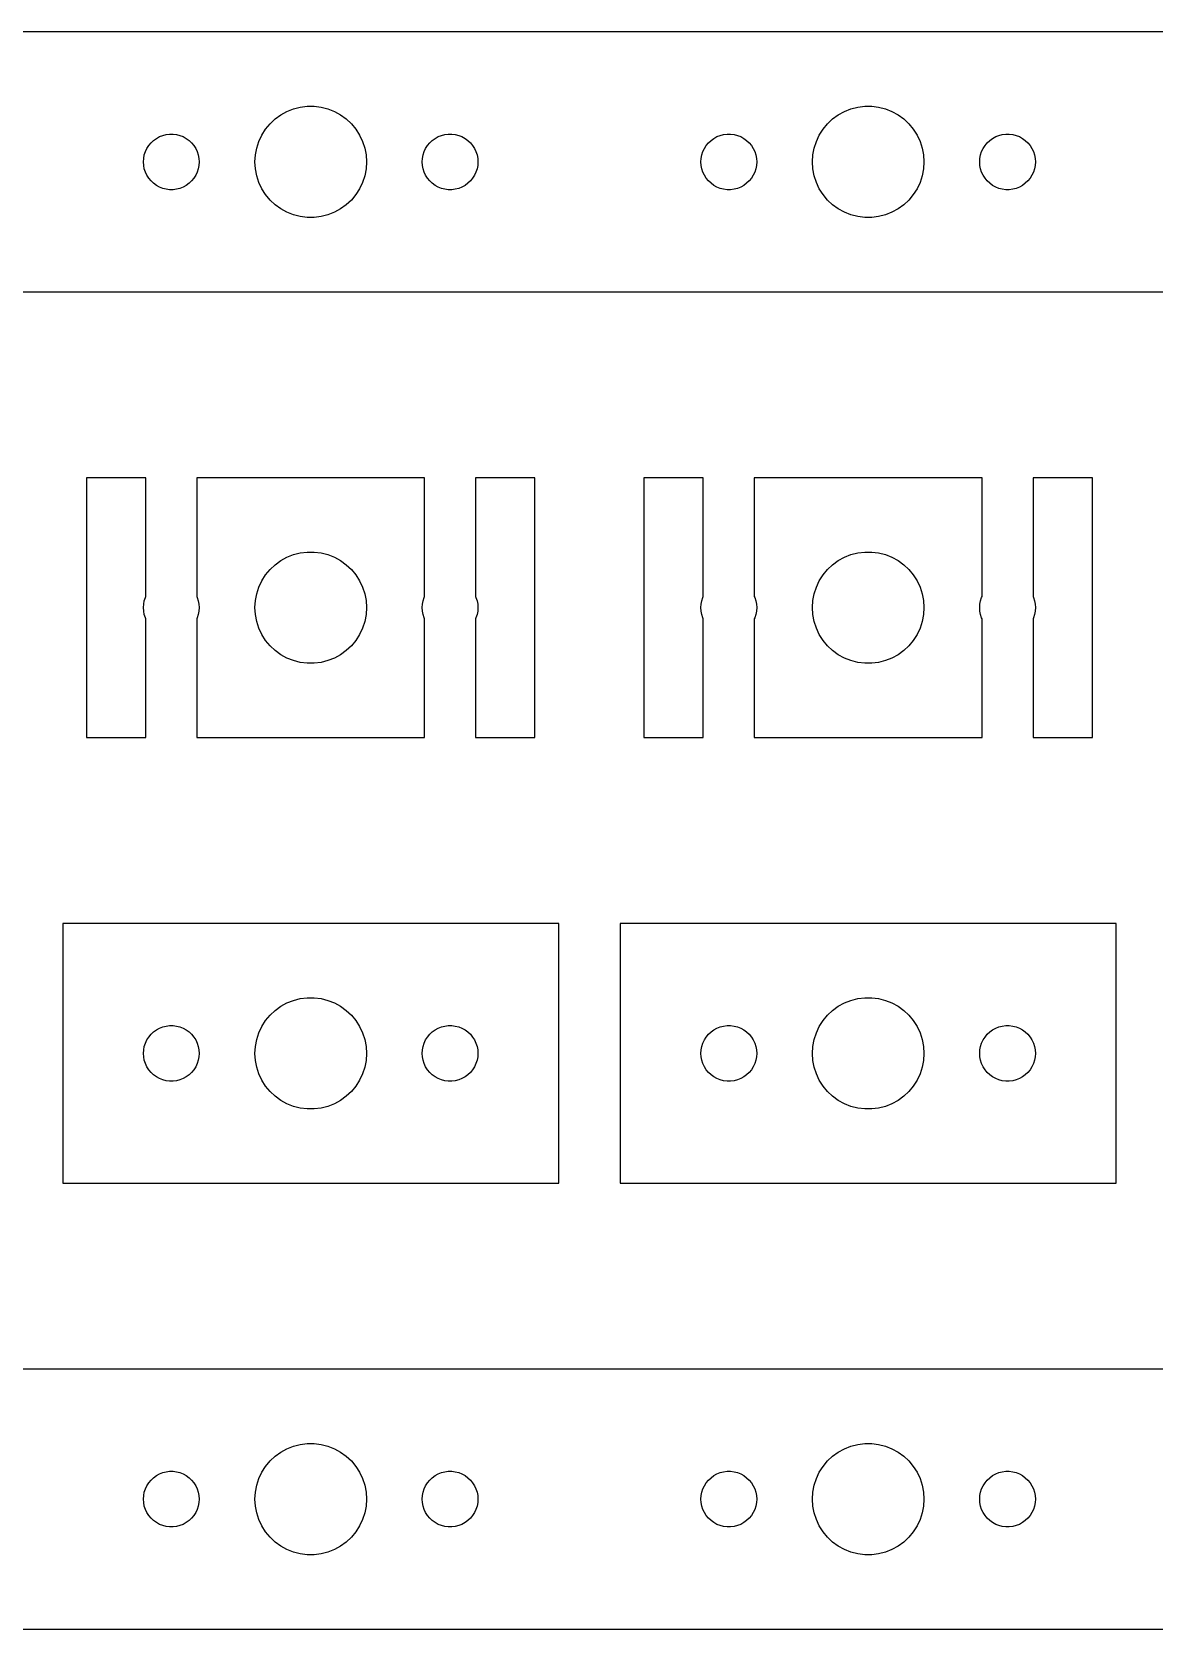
# Model space of a CAD drawing. Header units: metres. Extents: x -112 to 112, y -7 to 79.
# Drawn here: x -15 to 45.4, y -7 to 79 of the extents above; entities that cross this region are included whole.
import ezdxf

# ---------------------------------------------------------------- set-up
doc = ezdxf.new("R2010")
doc.units = ezdxf.units.M

msp = doc.modelspace()

# ---------------------------------------------------------------- linework, layer by layer
for p, q in [((109.657, 78.9951), (-109.657, 78.9951)), ((-1.27733, 74.7145), (-0.927048, 74.8532)), ((-0.927048, 74.8532), (-0.562134, 74.9469)), ((-0.562134, 74.9469), (-0.18837, 74.9941)), ((-0.18837, 74.9941), (0.18837, 74.9941)), ((0.18837, 74.9941), (0.562134, 74.9469)), ((0.562134, 74.9469), (0.927048, 74.8532)), ((0.927048, 74.8532), (1.27733, 74.7145)), ((28.7227, 74.7145), (29.0729, 74.8532)), ((29.0729, 74.8532), (29.4379, 74.9469)), ((29.4379, 74.9469), (29.8116, 74.9941)), ((29.8116, 74.9941), (30.1884, 74.9941)), ((30.1884, 74.9941), (30.5621, 74.9469)), ((30.5621, 74.9469), (30.927, 74.8532)), ((30.927, 74.8532), (31.2773, 74.7145)), ((-2.42705, 73.7634), (-2.1869, 74.0536)), ((-2.1869, 74.0536), (-1.91226, 74.3115)), ((-1.91226, 74.3115), (-1.60747, 74.533)), ((-1.60747, 74.533), (-1.27733, 74.7145)), ((1.27733, 74.7145), (1.60747, 74.533)), ((1.60747, 74.533), (1.91226, 74.3115)), ((1.91226, 74.3115), (2.1869, 74.0536)), ((2.1869, 74.0536), (2.42705, 73.7634)), ((27.5729, 73.7634), (27.8131, 74.0536)), ((27.8131, 74.0536), (28.0877, 74.3115)), ((28.0877, 74.3115), (28.3925, 74.533)), ((28.3925, 74.533), (28.7227, 74.7145)), ((31.2773, 74.7145), (31.6075, 74.533)), ((31.6075, 74.533), (31.9123, 74.3115)), ((31.9123, 74.3115), (32.1869, 74.0536)), ((32.1869, 74.0536), (32.427, 73.7634)), ((-8.59344, 73.0268), (-8.45613, 73.1558)), ((-8.45613, 73.1558), (-8.30373, 73.2665)), ((-8.30373, 73.2665), (-8.13866, 73.3572)), ((-8.13866, 73.3572), (-7.96352, 73.4266)), ((-7.96352, 73.4266), (-7.78107, 73.4734)), ((-7.78107, 73.4734), (-7.59418, 73.497)), ((-7.59418, 73.497), (-7.40581, 73.497)), ((-7.40581, 73.497), (-7.21892, 73.4734)), ((-7.21892, 73.4734), (-7.03647, 73.4266)), ((-7.03647, 73.4266), (-6.86133, 73.3572)), ((-6.86133, 73.3572), (-6.69626, 73.2665)), ((-6.69626, 73.2665), (-6.54385, 73.1558)), ((-6.54385, 73.1558), (-6.40654, 73.0268)), ((-2.90575, 72.7461), (-2.78932, 73.1044)), ((-2.78932, 73.1044), (-2.62891, 73.4453)), ((-2.62891, 73.4453), (-2.42705, 73.7634)), ((2.42705, 73.7634), (2.62891, 73.4453)), ((2.62891, 73.4453), (2.78932, 73.1044)), ((2.78932, 73.1044), (2.90575, 72.7461)), ((6.40654, 73.0268), (6.54385, 73.1558)), ((6.54385, 73.1558), (6.69626, 73.2665)), ((6.69626, 73.2665), (6.86133, 73.3572)), ((6.86133, 73.3572), (7.03647, 73.4266)), ((7.03647, 73.4266), (7.21892, 73.4734)), ((7.21892, 73.4734), (7.40581, 73.497)), ((7.40581, 73.497), (7.59418, 73.497)), ((7.59418, 73.497), (7.78107, 73.4734)), ((7.78107, 73.4734), (7.96352, 73.4266)), ((7.96352, 73.4266), (8.13866, 73.3572)), ((8.13866, 73.3572), (8.30373, 73.2665)), ((8.30373, 73.2665), (8.45613, 73.1558)), ((8.45613, 73.1558), (8.59344, 73.0268)), ((21.4065, 73.0268), (21.5439, 73.1558)), ((21.5439, 73.1558), (21.6963, 73.2665)), ((21.6963, 73.2665), (21.8613, 73.3572)), ((21.8613, 73.3572), (22.0365, 73.4266)), ((22.0365, 73.4266), (22.2189, 73.4734)), ((22.2189, 73.4734), (22.4058, 73.497)), ((22.4058, 73.497), (22.5942, 73.497)), ((22.5942, 73.497), (22.7811, 73.4734)), ((22.7811, 73.4734), (22.9635, 73.4266)), ((22.9635, 73.4266), (23.1387, 73.3572)), ((23.1387, 73.3572), (23.3037, 73.2665)), ((23.3037, 73.2665), (23.4561, 73.1558)), ((23.4561, 73.1558), (23.5934, 73.0268)), ((27.0942, 72.7461), (27.2107, 73.1044)), ((27.2107, 73.1044), (27.3711, 73.4453)), ((27.3711, 73.4453), (27.5729, 73.7634)), ((32.427, 73.7634), (32.6289, 73.4453)), ((32.6289, 73.4453), (32.7893, 73.1044)), ((32.7893, 73.1044), (32.9057, 72.7461)), ((36.4065, 73.0268), (36.5439, 73.1558)), ((36.5439, 73.1558), (36.6963, 73.2665)), ((36.6963, 73.2665), (36.8613, 73.3572)), ((36.8613, 73.3572), (37.0365, 73.4266)), ((37.0365, 73.4266), (37.2189, 73.4734)), ((37.2189, 73.4734), (37.4058, 73.497)), ((37.4058, 73.497), (37.5942, 73.497)), ((37.5942, 73.497), (37.7811, 73.4734)), ((37.7811, 73.4734), (37.9635, 73.4266)), ((37.9635, 73.4266), (38.1387, 73.3572)), ((38.1387, 73.3572), (38.3037, 73.2665)), ((38.3037, 73.2665), (38.4561, 73.1558)), ((38.4561, 73.1558), (38.5934, 73.0268)), ((-8.98816, 72.188), (-8.95287, 72.373)), ((-8.95287, 72.373), (-8.89465, 72.5522)), ((-8.89465, 72.5522), (-8.81445, 72.7226)), ((-8.81445, 72.7226), (-8.71352, 72.8817)), ((-8.71352, 72.8817), (-8.59344, 73.0268)), ((-6.40654, 73.0268), (-6.28647, 72.8817)), ((-6.28647, 72.8817), (-6.18553, 72.7226)), ((-6.18553, 72.7226), (-6.10533, 72.5522)), ((-6.10533, 72.5522), (-6.04712, 72.373)), ((-6.04712, 72.373), (-6.01183, 72.188)), ((-3, 72), (-2.97633, 72.376)), ((-2.97633, 72.376), (-2.90575, 72.7461)), ((2.90575, 72.7461), (2.97633, 72.376)), ((2.97633, 72.376), (3, 72)), ((6.01183, 72.188), (6.04712, 72.373)), ((6.04712, 72.373), (6.10533, 72.5522)), ((6.10533, 72.5522), (6.18553, 72.7226)), ((6.18553, 72.7226), (6.28647, 72.8817)), ((6.28647, 72.8817), (6.40654, 73.0268)), ((8.59344, 73.0268), (8.71352, 72.8817)), ((8.71352, 72.8817), (8.81445, 72.7226)), ((8.81445, 72.7226), (8.89465, 72.5522)), ((8.89465, 72.5522), (8.95287, 72.373)), ((8.95287, 72.373), (8.98816, 72.188)), ((21.0118, 72.188), (21.0471, 72.373)), ((21.0471, 72.373), (21.1053, 72.5522)), ((21.1053, 72.5522), (21.1855, 72.7226)), ((21.1855, 72.7226), (21.2865, 72.8817)), ((21.2865, 72.8817), (21.4065, 73.0268)), ((23.5934, 73.0268), (23.7135, 72.8817)), ((23.7135, 72.8817), (23.8145, 72.7226)), ((23.8145, 72.7226), (23.8947, 72.5522)), ((23.8947, 72.5522), (23.9529, 72.373)), ((23.9529, 72.373), (23.9882, 72.188)), ((27, 72), (27.0237, 72.376)), ((27.0237, 72.376), (27.0942, 72.7461)), ((32.9057, 72.7461), (32.9763, 72.376)), ((32.9763, 72.376), (33, 72)), ((36.0118, 72.188), (36.0471, 72.373)), ((36.0471, 72.373), (36.1053, 72.5522)), ((36.1053, 72.5522), (36.1855, 72.7226)), ((36.1855, 72.7226), (36.2865, 72.8817)), ((36.2865, 72.8817), (36.4065, 73.0268)), ((38.5934, 73.0268), (38.7135, 72.8817)), ((38.7135, 72.8817), (38.8145, 72.7226)), ((38.8145, 72.7226), (38.8947, 72.5522)), ((38.8947, 72.5522), (38.9529, 72.373)), ((38.9529, 72.373), (38.9882, 72.188)), ((-9, 72), (-8.98816, 72.188)), ((-8.98816, 71.812), (-9, 72)), ((-8.95287, 71.627), (-8.98816, 71.812)), ((-8.89465, 71.4478), (-8.95287, 71.627)), ((-8.81445, 71.2774), (-8.89465, 71.4478)), ((-6.10533, 71.4478), (-6.18553, 71.2774)), ((-6.04712, 71.627), (-6.10533, 71.4478)), ((-6.01183, 71.812), (-6.04712, 71.627)), ((-6.01183, 72.188), (-6, 72)), ((-6, 72), (-6.01183, 71.812)), ((-2.97633, 71.624), (-3, 72)), ((-2.90575, 71.2539), (-2.97633, 71.624)), ((2.97633, 71.624), (2.90575, 71.2539)), ((3, 72), (2.97633, 71.624)), ((6, 72), (6.01183, 72.188)), ((6.01183, 71.812), (6, 72)), ((6.04712, 71.627), (6.01183, 71.812)), ((6.10533, 71.4478), (6.04712, 71.627)), ((6.18553, 71.2774), (6.10533, 71.4478)), ((8.89465, 71.4478), (8.81445, 71.2774)), ((8.95287, 71.627), (8.89465, 71.4478)), ((8.98816, 71.812), (8.95287, 71.627)), ((8.98816, 72.188), (9, 72)), ((9, 72), (8.98816, 71.812)), ((21, 72), (21.0118, 72.188)), ((21.0118, 71.812), (21, 72)), ((21.0471, 71.627), (21.0118, 71.812)), ((21.1053, 71.4478), (21.0471, 71.627)), ((21.1855, 71.2774), (21.1053, 71.4478)), ((23.8947, 71.4478), (23.8145, 71.2774)), ((23.9529, 71.627), (23.8947, 71.4478)), ((23.9882, 71.812), (23.9529, 71.627)), ((23.9882, 72.188), (24, 72)), ((24, 72), (23.9882, 71.812)), ((27.0237, 71.624), (27, 72)), ((27.0942, 71.2539), (27.0237, 71.624)), ((32.9763, 71.624), (32.9057, 71.2539)), ((33, 72), (32.9763, 71.624)), ((36, 72), (36.0118, 72.188)), ((36.0118, 71.812), (36, 72)), ((36.0471, 71.627), (36.0118, 71.812)), ((36.1053, 71.4478), (36.0471, 71.627)), ((36.1855, 71.2774), (36.1053, 71.4478)), ((38.8947, 71.4478), (38.8145, 71.2774)), ((38.9529, 71.627), (38.8947, 71.4478)), ((38.9882, 71.812), (38.9529, 71.627)), ((38.9882, 72.188), (39, 72)), ((39, 72), (38.9882, 71.812)), ((-8.71352, 71.1183), (-8.81445, 71.2774)), ((-8.59344, 70.9732), (-8.71352, 71.1183)), ((-8.45613, 70.8442), (-8.59344, 70.9732)), ((-8.30373, 70.7335), (-8.45613, 70.8442)), ((-8.13866, 70.6428), (-8.30373, 70.7335)), ((-7.96352, 70.5734), (-8.13866, 70.6428)), ((-7.78107, 70.5266), (-7.96352, 70.5734)), ((-7.59418, 70.503), (-7.78107, 70.5266)), ((-7.21892, 70.5266), (-7.40581, 70.503)), ((-7.03647, 70.5734), (-7.21892, 70.5266)), ((-6.86133, 70.6428), (-7.03647, 70.5734)), ((-6.69626, 70.7335), (-6.86133, 70.6428)), ((-6.54385, 70.8442), (-6.69626, 70.7335)), ((-6.40654, 70.9732), (-6.54385, 70.8442)), ((-6.28647, 71.1183), (-6.40654, 70.9732)), ((-6.18553, 71.2774), (-6.28647, 71.1183)), ((-2.78932, 70.8956), (-2.90575, 71.2539)), ((-2.62891, 70.5547), (-2.78932, 70.8956)), ((-2.42705, 70.2366), (-2.62891, 70.5547)), ((2.62891, 70.5547), (2.42705, 70.2366)), ((2.78932, 70.8956), (2.62891, 70.5547)), ((2.90575, 71.2539), (2.78932, 70.8956)), ((6.28647, 71.1183), (6.18553, 71.2774)), ((6.40654, 70.9732), (6.28647, 71.1183)), ((6.54385, 70.8442), (6.40654, 70.9732)), ((6.69626, 70.7335), (6.54385, 70.8442)), ((6.86133, 70.6428), (6.69626, 70.7335)), ((7.03647, 70.5734), (6.86133, 70.6428)), ((7.21892, 70.5266), (7.03647, 70.5734)), ((7.40581, 70.503), (7.21892, 70.5266)), ((7.78107, 70.5266), (7.59418, 70.503)), ((7.96352, 70.5734), (7.78107, 70.5266)), ((8.13866, 70.6428), (7.96352, 70.5734)), ((8.30373, 70.7335), (8.13866, 70.6428)), ((8.45613, 70.8442), (8.30373, 70.7335)), ((8.59344, 70.9732), (8.45613, 70.8442)), ((8.71352, 71.1183), (8.59344, 70.9732)), ((8.81445, 71.2774), (8.71352, 71.1183)), ((21.2865, 71.1183), (21.1855, 71.2774)), ((21.4065, 70.9732), (21.2865, 71.1183)), ((21.5439, 70.8442), (21.4065, 70.9732)), ((21.6963, 70.7335), (21.5439, 70.8442)), ((21.8613, 70.6428), (21.6963, 70.7335)), ((22.0365, 70.5734), (21.8613, 70.6428)), ((22.2189, 70.5266), (22.0365, 70.5734)), ((22.4058, 70.503), (22.2189, 70.5266)), ((22.7811, 70.5266), (22.5942, 70.503)), ((22.9635, 70.5734), (22.7811, 70.5266)), ((23.1387, 70.6428), (22.9635, 70.5734)), ((23.3037, 70.7335), (23.1387, 70.6428)), ((23.4561, 70.8442), (23.3037, 70.7335)), ((23.5934, 70.9732), (23.4561, 70.8442)), ((23.7135, 71.1183), (23.5934, 70.9732)), ((23.8145, 71.2774), (23.7135, 71.1183)), ((27.2107, 70.8956), (27.0942, 71.2539)), ((27.3711, 70.5547), (27.2107, 70.8956)), ((27.5729, 70.2366), (27.3711, 70.5547)), ((32.6289, 70.5547), (32.427, 70.2366)), ((32.7893, 70.8956), (32.6289, 70.5547)), ((32.9057, 71.2539), (32.7893, 70.8956)), ((36.2865, 71.1183), (36.1855, 71.2774)), ((36.4065, 70.9732), (36.2865, 71.1183)), ((36.5439, 70.8442), (36.4065, 70.9732)), ((36.6963, 70.7335), (36.5439, 70.8442)), ((36.8613, 70.6428), (36.6963, 70.7335)), ((37.0365, 70.5734), (36.8613, 70.6428)), ((37.2189, 70.5266), (37.0365, 70.5734)), ((37.4058, 70.503), (37.2189, 70.5266)), ((37.7811, 70.5266), (37.5942, 70.503)), ((37.9635, 70.5734), (37.7811, 70.5266)), ((38.1387, 70.6428), (37.9635, 70.5734)), ((38.3037, 70.7335), (38.1387, 70.6428)), ((38.4561, 70.8442), (38.3037, 70.7335)), ((38.5934, 70.9732), (38.4561, 70.8442)), ((38.7135, 71.1183), (38.5934, 70.9732)), ((38.8145, 71.2774), (38.7135, 71.1183)), ((-7.40581, 70.503), (-7.59418, 70.503)), ((-2.1869, 69.9464), (-2.42705, 70.2366)), ((-1.91226, 69.6885), (-2.1869, 69.9464)), ((-1.60747, 69.467), (-1.91226, 69.6885)), ((1.91226, 69.6885), (1.60747, 69.467)), ((2.1869, 69.9464), (1.91226, 69.6885)), ((2.42705, 70.2366), (2.1869, 69.9464)), ((7.59418, 70.503), (7.40581, 70.503)), ((22.5942, 70.503), (22.4058, 70.503)), ((27.8131, 69.9464), (27.5729, 70.2366)), ((28.0877, 69.6885), (27.8131, 69.9464)), ((28.3925, 69.467), (28.0877, 69.6885)), ((31.9123, 69.6885), (31.6075, 69.467)), ((32.1869, 69.9464), (31.9123, 69.6885)), ((32.427, 70.2366), (32.1869, 69.9464)), ((37.5942, 70.503), (37.4058, 70.503)), ((-1.27733, 69.2855), (-1.60747, 69.467)), ((-0.927048, 69.1468), (-1.27733, 69.2855)), ((-0.562134, 69.0531), (-0.927048, 69.1468)), ((-0.18837, 69.0059), (-0.562134, 69.0531)), ((0.18837, 69.0059), (-0.18837, 69.0059)), ((0.562134, 69.0531), (0.18837, 69.0059)), ((0.927048, 69.1468), (0.562134, 69.0531)), ((1.27733, 69.2855), (0.927048, 69.1468)), ((1.60747, 69.467), (1.27733, 69.2855)), ((28.7227, 69.2855), (28.3925, 69.467)), ((29.0729, 69.1468), (28.7227, 69.2855)), ((29.4379, 69.0531), (29.0729, 69.1468)), ((29.8116, 69.0059), (29.4379, 69.0531)), ((30.1884, 69.0059), (29.8116, 69.0059)), ((30.5621, 69.0531), (30.1884, 69.0059)), ((30.927, 69.1468), (30.5621, 69.0531)), ((31.2773, 69.2855), (30.927, 69.1468)), ((31.6075, 69.467), (31.2773, 69.2855)), ((-109.657, 65.0049), (109.657, 65.0049)), ((-8.87216, 54.9951), (-12.0664, 54.9951)), ((-12.0664, 54.9951), (-12.0664, 41.0049)), ((-8.87216, 48.6), (-8.87216, 54.9951)), ((6.12782, 54.9951), (-6.12782, 54.9951)), ((-6.12782, 54.9951), (-6.12782, 48.6)), ((6.12782, 48.6), (6.12782, 54.9951)), ((12.0664, 54.9951), (8.87216, 54.9951)), ((8.87216, 54.9951), (8.87216, 48.6)), ((12.0664, 41.0049), (12.0664, 54.9951)), ((21.1278, 54.9951), (17.9336, 54.9951)), ((17.9336, 54.9951), (17.9336, 41.0049)), ((21.1278, 48.6), (21.1278, 54.9951)), ((36.1278, 54.9951), (23.8722, 54.9951)), ((23.8722, 54.9951), (23.8722, 48.6)), ((36.1278, 48.6), (36.1278, 54.9951)), ((42.0664, 54.9951), (38.8722, 54.9951)), ((38.8722, 54.9951), (38.8722, 48.6)), ((42.0664, 41.0049), (42.0664, 54.9951)), ((-1.27733, 50.7145), (-0.927048, 50.8532)), ((-0.927048, 50.8532), (-0.562134, 50.9469)), ((-0.562134, 50.9469), (-0.18837, 50.9941)), ((-0.18837, 50.9941), (0.18837, 50.9941)), ((0.18837, 50.9941), (0.562134, 50.9469)), ((0.562134, 50.9469), (0.927048, 50.8532)), ((0.927048, 50.8532), (1.27733, 50.7145)), ((28.7227, 50.7145), (29.0729, 50.8532)), ((29.0729, 50.8532), (29.4379, 50.9469)), ((29.4379, 50.9469), (29.8116, 50.9941)), ((29.8116, 50.9941), (30.1884, 50.9941)), ((30.1884, 50.9941), (30.5621, 50.9469)), ((30.5621, 50.9469), (30.927, 50.8532)), ((30.927, 50.8532), (31.2773, 50.7145)), ((-2.42705, 49.7634), (-2.1869, 50.0536)), ((-2.1869, 50.0536), (-1.91226, 50.3115)), ((-1.91226, 50.3115), (-1.60747, 50.533)), ((-1.60747, 50.533), (-1.27733, 50.7145)), ((1.27733, 50.7145), (1.60747, 50.533)), ((1.60747, 50.533), (1.91226, 50.3115)), ((1.91226, 50.3115), (2.1869, 50.0536)), ((2.1869, 50.0536), (2.42705, 49.7634)), ((27.5729, 49.7634), (27.8131, 50.0536)), ((27.8131, 50.0536), (28.0877, 50.3115)), ((28.0877, 50.3115), (28.3925, 50.533)), ((28.3925, 50.533), (28.7227, 50.7145)), ((31.2773, 50.7145), (31.6075, 50.533)), ((31.6075, 50.533), (31.9123, 50.3115)), ((31.9123, 50.3115), (32.1869, 50.0536)), ((32.1869, 50.0536), (32.427, 49.7634)), ((-2.90575, 48.7461), (-2.78932, 49.1044)), ((-2.78932, 49.1044), (-2.62891, 49.4453)), ((-2.62891, 49.4453), (-2.42705, 49.7634)), ((2.42705, 49.7634), (2.62891, 49.4453)), ((2.62891, 49.4453), (2.78932, 49.1044)), ((2.78932, 49.1044), (2.90575, 48.7461)), ((27.0942, 48.7461), (27.2107, 49.1044)), ((27.2107, 49.1044), (27.3711, 49.4453)), ((27.3711, 49.4453), (27.5729, 49.7634)), ((32.427, 49.7634), (32.6289, 49.4453)), ((32.6289, 49.4453), (32.7893, 49.1044)), ((32.7893, 49.1044), (32.9057, 48.7461)), ((-9, 48), (-8.98816, 48.188)), ((-8.98816, 48.188), (-8.95287, 48.373)), ((-8.95287, 48.373), (-8.89465, 48.5522)), ((-8.89465, 48.5522), (-8.87216, 48.6)), ((-6.12782, 48.6), (-6.10533, 48.5522)), ((-6.10533, 48.5522), (-6.04712, 48.373)), ((-6.04712, 48.373), (-6.01183, 48.188)), ((-6.01183, 48.188), (-6, 48)), ((-3, 48), (-2.97633, 48.376)), ((-2.97633, 48.376), (-2.90575, 48.7461)), ((2.90575, 48.7461), (2.97633, 48.376)), ((2.97633, 48.376), (3, 48)), ((6, 48), (6.01183, 48.188)), ((6.01183, 48.188), (6.04712, 48.373)), ((6.04712, 48.373), (6.10533, 48.5522)), ((6.10533, 48.5522), (6.12782, 48.6)), ((8.87216, 48.6), (8.89465, 48.5522)), ((8.89465, 48.5522), (8.95287, 48.373)), ((8.95287, 48.373), (8.98816, 48.188)), ((8.98816, 48.188), (9, 48)), ((21, 48), (21.0118, 48.188)), ((21.0118, 48.188), (21.0471, 48.373)), ((21.0471, 48.373), (21.1053, 48.5522)), ((21.1053, 48.5522), (21.1278, 48.6)), ((23.8722, 48.6), (23.8947, 48.5522)), ((23.8947, 48.5522), (23.9529, 48.373)), ((23.9529, 48.373), (23.9882, 48.188)), ((23.9882, 48.188), (24, 48)), ((27, 48), (27.0237, 48.376)), ((27.0237, 48.376), (27.0942, 48.7461)), ((32.9057, 48.7461), (32.9763, 48.376)), ((32.9763, 48.376), (33, 48)), ((36, 48), (36.0118, 48.188)), ((36.0118, 48.188), (36.0471, 48.373)), ((36.0471, 48.373), (36.1053, 48.5522)), ((36.1053, 48.5522), (36.1278, 48.6)), ((38.8722, 48.6), (38.8947, 48.5522)), ((38.8947, 48.5522), (38.9529, 48.373)), ((38.9529, 48.373), (38.9882, 48.188)), ((38.9882, 48.188), (39, 48)), ((-8.98816, 47.812), (-9, 48)), ((-8.95287, 47.627), (-8.98816, 47.812)), ((-8.89465, 47.4478), (-8.95287, 47.627)), ((-8.87216, 47.4), (-8.89465, 47.4478)), ((-8.87216, 41.0049), (-8.87216, 47.4)), ((-6.10533, 47.4478), (-6.12782, 47.4)), ((-6.12782, 47.4), (-6.12782, 41.0049)), ((-6.04712, 47.627), (-6.10533, 47.4478)), ((-6.01183, 47.812), (-6.04712, 47.627)), ((-6, 48), (-6.01183, 47.812)), ((-2.97633, 47.624), (-3, 48)), ((-2.90575, 47.2539), (-2.97633, 47.624)), ((2.97633, 47.624), (2.90575, 47.2539)), ((3, 48), (2.97633, 47.624)), ((6.01183, 47.812), (6, 48)), ((6.04712, 47.627), (6.01183, 47.812)), ((6.10533, 47.4478), (6.04712, 47.627)), ((6.12782, 47.4), (6.10533, 47.4478)), ((6.12782, 41.0049), (6.12782, 47.4)), ((8.89465, 47.4478), (8.87216, 47.4)), ((8.87216, 47.4), (8.87216, 41.0049)), ((8.95287, 47.627), (8.89465, 47.4478)), ((8.98816, 47.812), (8.95287, 47.627)), ((9, 48), (8.98816, 47.812)), ((21.0118, 47.812), (21, 48)), ((21.0471, 47.627), (21.0118, 47.812)), ((21.1053, 47.4478), (21.0471, 47.627)), ((21.1278, 47.4), (21.1053, 47.4478)), ((21.1278, 41.0049), (21.1278, 47.4)), ((23.8947, 47.4478), (23.8722, 47.4)), ((23.8722, 47.4), (23.8722, 41.0049)), ((23.9529, 47.627), (23.8947, 47.4478)), ((23.9882, 47.812), (23.9529, 47.627)), ((24, 48), (23.9882, 47.812)), ((27.0237, 47.624), (27, 48)), ((27.0942, 47.2539), (27.0237, 47.624)), ((32.9763, 47.624), (32.9057, 47.2539)), ((33, 48), (32.9763, 47.624)), ((36.0118, 47.812), (36, 48)), ((36.0471, 47.627), (36.0118, 47.812)), ((36.1053, 47.4478), (36.0471, 47.627)), ((36.1278, 47.4), (36.1053, 47.4478)), ((36.1278, 41.0049), (36.1278, 47.4)), ((38.8947, 47.4478), (38.8722, 47.4)), ((38.8722, 47.4), (38.8722, 41.0049)), ((38.9529, 47.627), (38.8947, 47.4478)), ((38.9882, 47.812), (38.9529, 47.627)), ((39, 48), (38.9882, 47.812)), ((-2.78932, 46.8956), (-2.90575, 47.2539)), ((-2.62891, 46.5547), (-2.78932, 46.8956)), ((-2.42705, 46.2366), (-2.62891, 46.5547)), ((2.62891, 46.5547), (2.42705, 46.2366)), ((2.78932, 46.8956), (2.62891, 46.5547)), ((2.90575, 47.2539), (2.78932, 46.8956)), ((27.2107, 46.8956), (27.0942, 47.2539)), ((27.3711, 46.5547), (27.2107, 46.8956)), ((27.5729, 46.2366), (27.3711, 46.5547)), ((32.6289, 46.5547), (32.427, 46.2366)), ((32.7893, 46.8956), (32.6289, 46.5547)), ((32.9057, 47.2539), (32.7893, 46.8956)), ((-2.1869, 45.9464), (-2.42705, 46.2366)), ((-1.91226, 45.6885), (-2.1869, 45.9464)), ((-1.60747, 45.467), (-1.91226, 45.6885)), ((1.91226, 45.6885), (1.60747, 45.467)), ((2.1869, 45.9464), (1.91226, 45.6885)), ((2.42705, 46.2366), (2.1869, 45.9464)), ((27.8131, 45.9464), (27.5729, 46.2366)), ((28.0877, 45.6885), (27.8131, 45.9464)), ((28.3925, 45.467), (28.0877, 45.6885)), ((31.9123, 45.6885), (31.6075, 45.467)), ((32.1869, 45.9464), (31.9123, 45.6885)), ((32.427, 46.2366), (32.1869, 45.9464)), ((-1.27733, 45.2855), (-1.60747, 45.467)), ((-0.927048, 45.1468), (-1.27733, 45.2855)), ((-0.562134, 45.0531), (-0.927048, 45.1468)), ((-0.18837, 45.0059), (-0.562134, 45.0531)), ((0.18837, 45.0059), (-0.18837, 45.0059)), ((0.562134, 45.0531), (0.18837, 45.0059)), ((0.927048, 45.1468), (0.562134, 45.0531)), ((1.27733, 45.2855), (0.927048, 45.1468)), ((1.60747, 45.467), (1.27733, 45.2855)), ((28.7227, 45.2855), (28.3925, 45.467)), ((29.0729, 45.1468), (28.7227, 45.2855)), ((29.4379, 45.0531), (29.0729, 45.1468)), ((29.8116, 45.0059), (29.4379, 45.0531)), ((30.1884, 45.0059), (29.8116, 45.0059)), ((30.5621, 45.0531), (30.1884, 45.0059)), ((30.927, 45.1468), (30.5621, 45.0531)), ((31.2773, 45.2855), (30.927, 45.1468)), ((31.6075, 45.467), (31.2773, 45.2855)), ((-12.0664, 41.0049), (-8.87216, 41.0049)), ((-6.12782, 41.0049), (6.12782, 41.0049)), ((8.87216, 41.0049), (12.0664, 41.0049)), ((17.9336, 41.0049), (21.1278, 41.0049)), ((23.8722, 41.0049), (36.1278, 41.0049)), ((38.8722, 41.0049), (42.0664, 41.0049)), ((13.3471, 30.9951), (-13.3471, 30.9951)), ((-13.3471, 30.9951), (-13.3471, 17.0049)), ((13.3471, 17.0049), (13.3471, 30.9951)), ((43.3471, 30.9951), (16.6529, 30.9951)), ((16.6529, 30.9951), (16.6529, 17.0049)), ((43.3471, 17.0049), (43.3471, 30.9951)), ((-1.60747, 26.533), (-1.27733, 26.7145)), ((-1.27733, 26.7145), (-0.927048, 26.8532)), ((-0.927048, 26.8532), (-0.562134, 26.9469)), ((-0.562134, 26.9469), (-0.18837, 26.9941)), ((-0.18837, 26.9941), (0.18837, 26.9941)), ((0.18837, 26.9941), (0.562134, 26.9469)), ((0.562134, 26.9469), (0.927048, 26.8532)), ((0.927048, 26.8532), (1.27733, 26.7145)), ((1.27733, 26.7145), (1.60747, 26.533)), ((28.3925, 26.533), (28.7227, 26.7145)), ((28.7227, 26.7145), (29.0729, 26.8532)), ((29.0729, 26.8532), (29.4379, 26.9469)), ((29.4379, 26.9469), (29.8116, 26.9941)), ((29.8116, 26.9941), (30.1884, 26.9941)), ((30.1884, 26.9941), (30.5621, 26.9469)), ((30.5621, 26.9469), (30.927, 26.8532)), ((30.927, 26.8532), (31.2773, 26.7145)), ((31.2773, 26.7145), (31.6075, 26.533)), ((-2.42705, 25.7634), (-2.1869, 26.0536)), ((-2.1869, 26.0536), (-1.91226, 26.3115)), ((-1.91226, 26.3115), (-1.60747, 26.533)), ((1.60747, 26.533), (1.91226, 26.3115)), ((1.91226, 26.3115), (2.1869, 26.0536)), ((2.1869, 26.0536), (2.42705, 25.7634)), ((27.5729, 25.7634), (27.8131, 26.0536)), ((27.8131, 26.0536), (28.0877, 26.3115)), ((28.0877, 26.3115), (28.3925, 26.533)), ((31.6075, 26.533), (31.9123, 26.3115)), ((31.9123, 26.3115), (32.1869, 26.0536)), ((32.1869, 26.0536), (32.427, 25.7634)), ((-8.71352, 24.8817), (-8.59344, 25.0268)), ((-8.59344, 25.0268), (-8.45613, 25.1558)), ((-8.45613, 25.1558), (-8.30373, 25.2665)), ((-8.30373, 25.2665), (-8.13866, 25.3572)), ((-8.13866, 25.3572), (-7.96352, 25.4266)), ((-7.96352, 25.4266), (-7.78107, 25.4734)), ((-7.78107, 25.4734), (-7.59418, 25.497)), ((-7.59418, 25.497), (-7.40581, 25.497)), ((-7.40581, 25.497), (-7.21892, 25.4734)), ((-7.21892, 25.4734), (-7.03647, 25.4266)), ((-7.03647, 25.4266), (-6.86133, 25.3572)), ((-6.86133, 25.3572), (-6.69626, 25.2665)), ((-6.69626, 25.2665), (-6.54385, 25.1558)), ((-6.54385, 25.1558), (-6.40654, 25.0268)), ((-6.40654, 25.0268), (-6.28647, 24.8817)), ((-2.90575, 24.7461), (-2.78932, 25.1044)), ((-2.78932, 25.1044), (-2.62891, 25.4453)), ((-2.62891, 25.4453), (-2.42705, 25.7634)), ((2.42705, 25.7634), (2.62891, 25.4453)), ((2.62891, 25.4453), (2.78932, 25.1044)), ((2.78932, 25.1044), (2.90575, 24.7461)), ((6.28647, 24.8817), (6.40654, 25.0268)), ((6.40654, 25.0268), (6.54385, 25.1558)), ((6.54385, 25.1558), (6.69626, 25.2665)), ((6.69626, 25.2665), (6.86133, 25.3572)), ((6.86133, 25.3572), (7.03647, 25.4266)), ((7.03647, 25.4266), (7.21892, 25.4734)), ((7.21892, 25.4734), (7.40581, 25.497)), ((7.40581, 25.497), (7.59418, 25.497)), ((7.59418, 25.497), (7.78107, 25.4734)), ((7.78107, 25.4734), (7.96352, 25.4266)), ((7.96352, 25.4266), (8.13866, 25.3572)), ((8.13866, 25.3572), (8.30373, 25.2665)), ((8.30373, 25.2665), (8.45613, 25.1558)), ((8.45613, 25.1558), (8.59344, 25.0268)), ((8.59344, 25.0268), (8.71352, 24.8817)), ((21.2865, 24.8817), (21.4065, 25.0268)), ((21.4065, 25.0268), (21.5439, 25.1558)), ((21.5439, 25.1558), (21.6963, 25.2665)), ((21.6963, 25.2665), (21.8613, 25.3572)), ((21.8613, 25.3572), (22.0365, 25.4266)), ((22.0365, 25.4266), (22.2189, 25.4734)), ((22.2189, 25.4734), (22.4058, 25.497)), ((22.4058, 25.497), (22.5942, 25.497)), ((22.5942, 25.497), (22.7811, 25.4734)), ((22.7811, 25.4734), (22.9635, 25.4266)), ((22.9635, 25.4266), (23.1387, 25.3572)), ((23.1387, 25.3572), (23.3037, 25.2665)), ((23.3037, 25.2665), (23.4561, 25.1558)), ((23.4561, 25.1558), (23.5934, 25.0268)), ((23.5934, 25.0268), (23.7135, 24.8817)), ((27.0942, 24.7461), (27.2107, 25.1044)), ((27.2107, 25.1044), (27.3711, 25.4453)), ((27.3711, 25.4453), (27.5729, 25.7634)), ((32.427, 25.7634), (32.6289, 25.4453)), ((32.6289, 25.4453), (32.7893, 25.1044)), ((32.7893, 25.1044), (32.9057, 24.7461)), ((36.2865, 24.8817), (36.4065, 25.0268)), ((36.4065, 25.0268), (36.5439, 25.1558)), ((36.5439, 25.1558), (36.6963, 25.2665)), ((36.6963, 25.2665), (36.8613, 25.3572)), ((36.8613, 25.3572), (37.0365, 25.4266)), ((37.0365, 25.4266), (37.2189, 25.4734)), ((37.2189, 25.4734), (37.4058, 25.497)), ((37.4058, 25.497), (37.5942, 25.497)), ((37.5942, 25.497), (37.7811, 25.4734)), ((37.7811, 25.4734), (37.9635, 25.4266)), ((37.9635, 25.4266), (38.1387, 25.3572)), ((38.1387, 25.3572), (38.3037, 25.2665)), ((38.3037, 25.2665), (38.4561, 25.1558)), ((38.4561, 25.1558), (38.5934, 25.0268)), ((38.5934, 25.0268), (38.7135, 24.8817)), ((-9, 24), (-8.98816, 24.188)), ((-8.98816, 24.188), (-8.95287, 24.373)), ((-8.95287, 24.373), (-8.89465, 24.5522)), ((-8.89465, 24.5522), (-8.81445, 24.7226)), ((-8.81445, 24.7226), (-8.71352, 24.8817)), ((-6.28647, 24.8817), (-6.18553, 24.7226)), ((-6.18553, 24.7226), (-6.10533, 24.5522)), ((-6.10533, 24.5522), (-6.04712, 24.373)), ((-6.04712, 24.373), (-6.01183, 24.188)), ((-6.01183, 24.188), (-6, 24)), ((-3, 24), (-2.97633, 24.376)), ((-2.97633, 24.376), (-2.90575, 24.7461)), ((2.90575, 24.7461), (2.97633, 24.376)), ((2.97633, 24.376), (3, 24)), ((6, 24), (6.01183, 24.188)), ((6.01183, 24.188), (6.04712, 24.373)), ((6.04712, 24.373), (6.10533, 24.5522)), ((6.10533, 24.5522), (6.18553, 24.7226)), ((6.18553, 24.7226), (6.28647, 24.8817)), ((8.71352, 24.8817), (8.81445, 24.7226)), ((8.81445, 24.7226), (8.89465, 24.5522)), ((8.89465, 24.5522), (8.95287, 24.373)), ((8.95287, 24.373), (8.98816, 24.188)), ((8.98816, 24.188), (9, 24)), ((21, 24), (21.0118, 24.188)), ((21.0118, 24.188), (21.0471, 24.373)), ((21.0471, 24.373), (21.1053, 24.5522)), ((21.1053, 24.5522), (21.1855, 24.7226)), ((21.1855, 24.7226), (21.2865, 24.8817)), ((23.7135, 24.8817), (23.8145, 24.7226)), ((23.8145, 24.7226), (23.8947, 24.5522)), ((23.8947, 24.5522), (23.9529, 24.373)), ((23.9529, 24.373), (23.9882, 24.188)), ((23.9882, 24.188), (24, 24)), ((27, 24), (27.0237, 24.376)), ((27.0237, 24.376), (27.0942, 24.7461)), ((32.9057, 24.7461), (32.9763, 24.376)), ((32.9763, 24.376), (33, 24)), ((36, 24), (36.0118, 24.188)), ((36.0118, 24.188), (36.0471, 24.373)), ((36.0471, 24.373), (36.1053, 24.5522)), ((36.1053, 24.5522), (36.1855, 24.7226)), ((36.1855, 24.7226), (36.2865, 24.8817)), ((38.7135, 24.8817), (38.8145, 24.7226)), ((38.8145, 24.7226), (38.8947, 24.5522)), ((38.8947, 24.5522), (38.9529, 24.373)), ((38.9529, 24.373), (38.9882, 24.188)), ((38.9882, 24.188), (39, 24)), ((-8.98816, 23.812), (-9, 24)), ((-8.95287, 23.627), (-8.98816, 23.812)), ((-8.89465, 23.4478), (-8.95287, 23.627)), ((-8.81445, 23.2774), (-8.89465, 23.4478)), ((-8.71352, 23.1183), (-8.81445, 23.2774)), ((-6.18553, 23.2774), (-6.28647, 23.1183)), ((-6.10533, 23.4478), (-6.18553, 23.2774)), ((-6.04712, 23.627), (-6.10533, 23.4478)), ((-6.01183, 23.812), (-6.04712, 23.627)), ((-6, 24), (-6.01183, 23.812)), ((-2.97633, 23.624), (-3, 24)), ((-2.90575, 23.2539), (-2.97633, 23.624)), ((-2.78932, 22.8956), (-2.90575, 23.2539)), ((2.90575, 23.2539), (2.78932, 22.8956)), ((2.97633, 23.624), (2.90575, 23.2539)), ((3, 24), (2.97633, 23.624)), ((6.01183, 23.812), (6, 24)), ((6.04712, 23.627), (6.01183, 23.812)), ((6.10533, 23.4478), (6.04712, 23.627)), ((6.18553, 23.2774), (6.10533, 23.4478)), ((6.28647, 23.1183), (6.18553, 23.2774)), ((8.81445, 23.2774), (8.71352, 23.1183)), ((8.89465, 23.4478), (8.81445, 23.2774)), ((8.95287, 23.627), (8.89465, 23.4478)), ((8.98816, 23.812), (8.95287, 23.627)), ((9, 24), (8.98816, 23.812)), ((21.0118, 23.812), (21, 24)), ((21.0471, 23.627), (21.0118, 23.812)), ((21.1053, 23.4478), (21.0471, 23.627)), ((21.1855, 23.2774), (21.1053, 23.4478)), ((21.2865, 23.1183), (21.1855, 23.2774)), ((23.8145, 23.2774), (23.7135, 23.1183)), ((23.8947, 23.4478), (23.8145, 23.2774)), ((23.9529, 23.627), (23.8947, 23.4478)), ((23.9882, 23.812), (23.9529, 23.627)), ((24, 24), (23.9882, 23.812)), ((27.0237, 23.624), (27, 24)), ((27.0942, 23.2539), (27.0237, 23.624)), ((27.2107, 22.8956), (27.0942, 23.2539)), ((32.9057, 23.2539), (32.7893, 22.8956)), ((32.9763, 23.624), (32.9057, 23.2539)), ((33, 24), (32.9763, 23.624)), ((36.0118, 23.812), (36, 24)), ((36.0471, 23.627), (36.0118, 23.812)), ((36.1053, 23.4478), (36.0471, 23.627)), ((36.1855, 23.2774), (36.1053, 23.4478)), ((36.2865, 23.1183), (36.1855, 23.2774)), ((38.8145, 23.2774), (38.7135, 23.1183)), ((38.8947, 23.4478), (38.8145, 23.2774)), ((38.9529, 23.627), (38.8947, 23.4478)), ((38.9882, 23.812), (38.9529, 23.627)), ((39, 24), (38.9882, 23.812)), ((-8.59344, 22.9732), (-8.71352, 23.1183)), ((-8.45613, 22.8442), (-8.59344, 22.9732)), ((-8.30373, 22.7335), (-8.45613, 22.8442)), ((-8.13866, 22.6428), (-8.30373, 22.7335)), ((-7.96352, 22.5734), (-8.13866, 22.6428)), ((-7.78107, 22.5266), (-7.96352, 22.5734)), ((-7.59418, 22.503), (-7.78107, 22.5266)), ((-7.40581, 22.503), (-7.59418, 22.503)), ((-7.21892, 22.5266), (-7.40581, 22.503)), ((-7.03647, 22.5734), (-7.21892, 22.5266)), ((-6.86133, 22.6428), (-7.03647, 22.5734)), ((-6.69626, 22.7335), (-6.86133, 22.6428)), ((-6.54385, 22.8442), (-6.69626, 22.7335)), ((-6.40654, 22.9732), (-6.54385, 22.8442)), ((-6.28647, 23.1183), (-6.40654, 22.9732)), ((-2.62891, 22.5547), (-2.78932, 22.8956)), ((-2.42705, 22.2366), (-2.62891, 22.5547)), ((2.62891, 22.5547), (2.42705, 22.2366)), ((2.78932, 22.8956), (2.62891, 22.5547)), ((6.40654, 22.9732), (6.28647, 23.1183)), ((6.54385, 22.8442), (6.40654, 22.9732)), ((6.69626, 22.7335), (6.54385, 22.8442)), ((6.86133, 22.6428), (6.69626, 22.7335)), ((7.03647, 22.5734), (6.86133, 22.6428)), ((7.21892, 22.5266), (7.03647, 22.5734)), ((7.40581, 22.503), (7.21892, 22.5266)), ((7.59418, 22.503), (7.40581, 22.503)), ((7.78107, 22.5266), (7.59418, 22.503)), ((7.96352, 22.5734), (7.78107, 22.5266)), ((8.13866, 22.6428), (7.96352, 22.5734)), ((8.30373, 22.7335), (8.13866, 22.6428)), ((8.45613, 22.8442), (8.30373, 22.7335)), ((8.59344, 22.9732), (8.45613, 22.8442)), ((8.71352, 23.1183), (8.59344, 22.9732)), ((21.4065, 22.9732), (21.2865, 23.1183)), ((21.5439, 22.8442), (21.4065, 22.9732)), ((21.6963, 22.7335), (21.5439, 22.8442)), ((21.8613, 22.6428), (21.6963, 22.7335)), ((22.0365, 22.5734), (21.8613, 22.6428)), ((22.2189, 22.5266), (22.0365, 22.5734)), ((22.4058, 22.503), (22.2189, 22.5266)), ((22.5942, 22.503), (22.4058, 22.503)), ((22.7811, 22.5266), (22.5942, 22.503)), ((22.9635, 22.5734), (22.7811, 22.5266)), ((23.1387, 22.6428), (22.9635, 22.5734)), ((23.3037, 22.7335), (23.1387, 22.6428)), ((23.4561, 22.8442), (23.3037, 22.7335)), ((23.5934, 22.9732), (23.4561, 22.8442)), ((23.7135, 23.1183), (23.5934, 22.9732)), ((27.3711, 22.5547), (27.2107, 22.8956)), ((27.5729, 22.2366), (27.3711, 22.5547)), ((32.6289, 22.5547), (32.427, 22.2366)), ((32.7893, 22.8956), (32.6289, 22.5547)), ((36.4065, 22.9732), (36.2865, 23.1183)), ((36.5439, 22.8442), (36.4065, 22.9732)), ((36.6963, 22.7335), (36.5439, 22.8442)), ((36.8613, 22.6428), (36.6963, 22.7335)), ((37.0365, 22.5734), (36.8613, 22.6428)), ((37.2189, 22.5266), (37.0365, 22.5734)), ((37.4058, 22.503), (37.2189, 22.5266)), ((37.5942, 22.503), (37.4058, 22.503)), ((37.7811, 22.5266), (37.5942, 22.503)), ((37.9635, 22.5734), (37.7811, 22.5266)), ((38.1387, 22.6428), (37.9635, 22.5734)), ((38.3037, 22.7335), (38.1387, 22.6428)), ((38.4561, 22.8442), (38.3037, 22.7335)), ((38.5934, 22.9732), (38.4561, 22.8442)), ((38.7135, 23.1183), (38.5934, 22.9732)), ((-2.1869, 21.9464), (-2.42705, 22.2366)), ((-1.91226, 21.6885), (-2.1869, 21.9464)), ((-1.60747, 21.467), (-1.91226, 21.6885)), ((1.91226, 21.6885), (1.60747, 21.467)), ((2.1869, 21.9464), (1.91226, 21.6885)), ((2.42705, 22.2366), (2.1869, 21.9464)), ((27.8131, 21.9464), (27.5729, 22.2366)), ((28.0877, 21.6885), (27.8131, 21.9464)), ((28.3925, 21.467), (28.0877, 21.6885)), ((31.9123, 21.6885), (31.6075, 21.467)), ((32.1869, 21.9464), (31.9123, 21.6885)), ((32.427, 22.2366), (32.1869, 21.9464)), ((-1.27733, 21.2855), (-1.60747, 21.467)), ((-0.927048, 21.1468), (-1.27733, 21.2855)), ((-0.562134, 21.0531), (-0.927048, 21.1468)), ((-0.18837, 21.0059), (-0.562134, 21.0531)), ((0.18837, 21.0059), (-0.18837, 21.0059)), ((0.562134, 21.0531), (0.18837, 21.0059)), ((0.927048, 21.1468), (0.562134, 21.0531)), ((1.27733, 21.2855), (0.927048, 21.1468)), ((1.60747, 21.467), (1.27733, 21.2855)), ((28.7227, 21.2855), (28.3925, 21.467)), ((29.0729, 21.1468), (28.7227, 21.2855)), ((29.4379, 21.0531), (29.0729, 21.1468)), ((29.8116, 21.0059), (29.4379, 21.0531)), ((30.1884, 21.0059), (29.8116, 21.0059)), ((30.5621, 21.0531), (30.1884, 21.0059)), ((30.927, 21.1468), (30.5621, 21.0531)), ((31.2773, 21.2855), (30.927, 21.1468)), ((31.6075, 21.467), (31.2773, 21.2855)), ((-13.3471, 17.0049), (13.3471, 17.0049)), ((16.6529, 17.0049), (43.3471, 17.0049)), ((109.657, 6.99506), (-109.657, 6.99506)), ((-1.60747, 2.53297), (-1.27733, 2.71448)), ((-1.27733, 2.71448), (-0.927048, 2.85316)), ((-0.927048, 2.85316), (-0.562134, 2.94685)), ((-0.562134, 2.94685), (-0.18837, 2.99408)), ((-0.18837, 2.99408), (0.18837, 2.99408)), ((0.18837, 2.99408), (0.562134, 2.94685)), ((0.562134, 2.94685), (0.927048, 2.85316)), ((0.927048, 2.85316), (1.27733, 2.71448)), ((1.27733, 2.71448), (1.60747, 2.53297)), ((28.3925, 2.53297), (28.7227, 2.71448)), ((28.7227, 2.71448), (29.0729, 2.85316)), ((29.0729, 2.85316), (29.4379, 2.94685)), ((29.4379, 2.94685), (29.8116, 2.99408)), ((29.8116, 2.99408), (30.1884, 2.99408)), ((30.1884, 2.99408), (30.5621, 2.94685)), ((30.5621, 2.94685), (30.927, 2.85316)), ((30.927, 2.85316), (31.2773, 2.71448)), ((31.2773, 2.71448), (31.6075, 2.53297)), ((-2.62891, 1.44525), (-2.42705, 1.76335)), ((-2.42705, 1.76335), (-2.1869, 2.05363)), ((-2.1869, 2.05363), (-1.91226, 2.31154)), ((-1.91226, 2.31154), (-1.60747, 2.53297)), ((1.60747, 2.53297), (1.91226, 2.31154)), ((1.91226, 2.31154), (2.1869, 2.05363)), ((2.1869, 2.05363), (2.42705, 1.76335)), ((2.42705, 1.76335), (2.62891, 1.44525)), ((27.3711, 1.44525), (27.5729, 1.76335)), ((27.5729, 1.76335), (27.8131, 2.05363)), ((27.8131, 2.05363), (28.0877, 2.31154)), ((28.0877, 2.31154), (28.3925, 2.53297)), ((31.6075, 2.53297), (31.9123, 2.31154)), ((31.9123, 2.31154), (32.1869, 2.05363)), ((32.1869, 2.05363), (32.427, 1.76335)), ((32.427, 1.76335), (32.6289, 1.44525)), ((-8.81445, 0.722626), (-8.71352, 0.881668)), ((-8.71352, 0.881668), (-8.59344, 1.02681)), ((-8.59344, 1.02681), (-8.45613, 1.15576)), ((-8.45613, 1.15576), (-8.30373, 1.26648)), ((-8.30373, 1.26648), (-8.13866, 1.35724)), ((-8.13866, 1.35724), (-7.96352, 1.42657)), ((-7.96352, 1.42657), (-7.78107, 1.47342)), ((-7.78107, 1.47342), (-7.59418, 1.49704)), ((-7.59418, 1.49704), (-7.40581, 1.49704)), ((-7.40581, 1.49704), (-7.21892, 1.47342)), ((-7.21892, 1.47342), (-7.03647, 1.42657)), ((-7.03647, 1.42657), (-6.86133, 1.35724)), ((-6.86133, 1.35724), (-6.69626, 1.26648)), ((-6.69626, 1.26648), (-6.54385, 1.15576)), ((-6.54385, 1.15576), (-6.40654, 1.02681)), ((-6.40654, 1.02681), (-6.28647, 0.881668)), ((-6.28647, 0.881668), (-6.18553, 0.722626)), ((-2.90575, 0.746063), (-2.78932, 1.10437)), ((-2.78932, 1.10437), (-2.62891, 1.44525)), ((2.62891, 1.44525), (2.78932, 1.10437)), ((2.78932, 1.10437), (2.90575, 0.746063)), ((6.18553, 0.722626), (6.28647, 0.881668)), ((6.28647, 0.881668), (6.40654, 1.02681)), ((6.40654, 1.02681), (6.54385, 1.15576)), ((6.54385, 1.15576), (6.69626, 1.26648)), ((6.69626, 1.26648), (6.86133, 1.35724)), ((6.86133, 1.35724), (7.03647, 1.42657)), ((7.03647, 1.42657), (7.21892, 1.47342)), ((7.21892, 1.47342), (7.40581, 1.49704)), ((7.40581, 1.49704), (7.59418, 1.49704)), ((7.59418, 1.49704), (7.78107, 1.47342)), ((7.78107, 1.47342), (7.96352, 1.42657)), ((7.96352, 1.42657), (8.13866, 1.35724)), ((8.13866, 1.35724), (8.30373, 1.26648)), ((8.30373, 1.26648), (8.45613, 1.15576)), ((8.45613, 1.15576), (8.59344, 1.02681)), ((8.59344, 1.02681), (8.71352, 0.881668)), ((8.71352, 0.881668), (8.81445, 0.722626)), ((21.1855, 0.722626), (21.2865, 0.881668)), ((21.2865, 0.881668), (21.4065, 1.02681)), ((21.4065, 1.02681), (21.5439, 1.15576)), ((21.5439, 1.15576), (21.6963, 1.26648)), ((21.6963, 1.26648), (21.8613, 1.35724)), ((21.8613, 1.35724), (22.0365, 1.42657)), ((22.0365, 1.42657), (22.2189, 1.47342)), ((22.2189, 1.47342), (22.4058, 1.49704)), ((22.4058, 1.49704), (22.5942, 1.49704)), ((22.5942, 1.49704), (22.7811, 1.47342)), ((22.7811, 1.47342), (22.9635, 1.42657)), ((22.9635, 1.42657), (23.1387, 1.35724)), ((23.1387, 1.35724), (23.3037, 1.26648)), ((23.3037, 1.26648), (23.4561, 1.15576)), ((23.4561, 1.15576), (23.5934, 1.02681)), ((23.5934, 1.02681), (23.7135, 0.881668)), ((23.7135, 0.881668), (23.8145, 0.722626)), ((27.0942, 0.746063), (27.2107, 1.10437)), ((27.2107, 1.10437), (27.3711, 1.44525)), ((32.6289, 1.44525), (32.7893, 1.10437)), ((32.7893, 1.10437), (32.9057, 0.746063)), ((36.1855, 0.722626), (36.2865, 0.881668)), ((36.2865, 0.881668), (36.4065, 1.02681)), ((36.4065, 1.02681), (36.5439, 1.15576)), ((36.5439, 1.15576), (36.6963, 1.26648)), ((36.6963, 1.26648), (36.8613, 1.35724)), ((36.8613, 1.35724), (37.0365, 1.42657)), ((37.0365, 1.42657), (37.2189, 1.47342)), ((37.2189, 1.47342), (37.4058, 1.49704)), ((37.4058, 1.49704), (37.5942, 1.49704)), ((37.5942, 1.49704), (37.7811, 1.47342)), ((37.7811, 1.47342), (37.9635, 1.42657)), ((37.9635, 1.42657), (38.1387, 1.35724)), ((38.1387, 1.35724), (38.3037, 1.26648)), ((38.3037, 1.26648), (38.4561, 1.15576)), ((38.4561, 1.15576), (38.5934, 1.02681)), ((38.5934, 1.02681), (38.7135, 0.881668)), ((38.7135, 0.881668), (38.8145, 0.722626)), ((-9, 0), (-8.98816, 0.187988)), ((-8.98816, -0.187988), (-9, 0)), ((-8.98816, 0.187988), (-8.95287, 0.373032)), ((-8.95287, 0.373032), (-8.89465, 0.552185)), ((-8.89465, 0.552185), (-8.81445, 0.722626)), ((-6.18553, 0.722626), (-6.10533, 0.552185)), ((-6.10533, 0.552185), (-6.04712, 0.373032)), ((-6.04712, 0.373032), (-6.01183, 0.187988)), ((-6.01183, 0.187988), (-6, 0)), ((-6, 0), (-6.01183, -0.187988)), ((-3, 0), (-2.97633, 0.375992)), ((-2.97633, -0.375992), (-3, 0)), ((-2.97633, 0.375992), (-2.90575, 0.746063)), ((2.90575, 0.746063), (2.97633, 0.375992)), ((2.97633, 0.375992), (3, 0)), ((3, 0), (2.97633, -0.375992)), ((6, 0), (6.01183, 0.187988)), ((6.01183, -0.187988), (6, 0)), ((6.01183, 0.187988), (6.04712, 0.373032)), ((6.04712, 0.373032), (6.10533, 0.552185)), ((6.10533, 0.552185), (6.18553, 0.722626)), ((8.81445, 0.722626), (8.89465, 0.552185)), ((8.89465, 0.552185), (8.95287, 0.373032)), ((8.95287, 0.373032), (8.98816, 0.187988)), ((8.98816, 0.187988), (9, 0)), ((9, 0), (8.98816, -0.187988)), ((21, 0), (21.0118, 0.187988)), ((21.0118, -0.187988), (21, 0)), ((21.0118, 0.187988), (21.0471, 0.373032)), ((21.0471, 0.373032), (21.1053, 0.552185)), ((21.1053, 0.552185), (21.1855, 0.722626)), ((23.8145, 0.722626), (23.8947, 0.552185)), ((23.8947, 0.552185), (23.9529, 0.373032)), ((23.9529, 0.373032), (23.9882, 0.187988)), ((23.9882, 0.187988), (24, 0)), ((24, 0), (23.9882, -0.187988)), ((27, 0), (27.0237, 0.375992)), ((27.0237, -0.375992), (27, 0)), ((27.0237, 0.375992), (27.0942, 0.746063)), ((32.9057, 0.746063), (32.9763, 0.375992)), ((32.9763, 0.375992), (33, 0)), ((33, 0), (32.9763, -0.375992)), ((36, 0), (36.0118, 0.187988)), ((36.0118, -0.187988), (36, 0)), ((36.0118, 0.187988), (36.0471, 0.373032)), ((36.0471, 0.373032), (36.1053, 0.552185)), ((36.1053, 0.552185), (36.1855, 0.722626)), ((38.8145, 0.722626), (38.8947, 0.552185)), ((38.8947, 0.552185), (38.9529, 0.373032)), ((38.9529, 0.373032), (38.9882, 0.187988)), ((38.9882, 0.187988), (39, 0)), ((39, 0), (38.9882, -0.187988)), ((-8.95287, -0.373032), (-8.98816, -0.187988)), ((-8.89465, -0.552185), (-8.95287, -0.373032)), ((-8.81445, -0.722626), (-8.89465, -0.552185)), ((-8.71352, -0.881668), (-8.81445, -0.722626)), ((-6.18553, -0.722626), (-6.28647, -0.881668)), ((-6.10533, -0.552185), (-6.18553, -0.722626)), ((-6.04712, -0.373032), (-6.10533, -0.552185)), ((-6.01183, -0.187988), (-6.04712, -0.373032)), ((-2.90575, -0.746063), (-2.97633, -0.375992)), ((-2.78932, -1.10437), (-2.90575, -0.746063)), ((2.90575, -0.746063), (2.78932, -1.10437)), ((2.97633, -0.375992), (2.90575, -0.746063)), ((6.04712, -0.373032), (6.01183, -0.187988)), ((6.10533, -0.552185), (6.04712, -0.373032)), ((6.18553, -0.722626), (6.10533, -0.552185)), ((6.28647, -0.881668), (6.18553, -0.722626)), ((8.81445, -0.722626), (8.71352, -0.881668)), ((8.89465, -0.552185), (8.81445, -0.722626)), ((8.95287, -0.373032), (8.89465, -0.552185)), ((8.98816, -0.187988), (8.95287, -0.373032)), ((21.0471, -0.373032), (21.0118, -0.187988)), ((21.1053, -0.552185), (21.0471, -0.373032)), ((21.1855, -0.722626), (21.1053, -0.552185)), ((21.2865, -0.881668), (21.1855, -0.722626)), ((23.8145, -0.722626), (23.7135, -0.881668)), ((23.8947, -0.552185), (23.8145, -0.722626)), ((23.9529, -0.373032), (23.8947, -0.552185)), ((23.9882, -0.187988), (23.9529, -0.373032)), ((27.0942, -0.746063), (27.0237, -0.375992)), ((27.2107, -1.10437), (27.0942, -0.746063)), ((32.9057, -0.746063), (32.7893, -1.10437)), ((32.9763, -0.375992), (32.9057, -0.746063)), ((36.0471, -0.373032), (36.0118, -0.187988)), ((36.1053, -0.552185), (36.0471, -0.373032)), ((36.1855, -0.722626), (36.1053, -0.552185)), ((36.2865, -0.881668), (36.1855, -0.722626)), ((38.8145, -0.722626), (38.7135, -0.881668)), ((38.8947, -0.552185), (38.8145, -0.722626)), ((38.9529, -0.373032), (38.8947, -0.552185)), ((38.9882, -0.187988), (38.9529, -0.373032)), ((-8.59344, -1.02681), (-8.71352, -0.881668)), ((-8.45613, -1.15576), (-8.59344, -1.02681)), ((-8.30373, -1.26648), (-8.45613, -1.15576)), ((-8.13866, -1.35724), (-8.30373, -1.26648)), ((-7.96352, -1.42657), (-8.13866, -1.35724)), ((-7.78107, -1.47342), (-7.96352, -1.42657)), ((-7.59418, -1.49704), (-7.78107, -1.47342)), ((-7.40581, -1.49704), (-7.59418, -1.49704)), ((-7.21892, -1.47342), (-7.40581, -1.49704)), ((-7.03647, -1.42657), (-7.21892, -1.47342)), ((-6.86133, -1.35724), (-7.03647, -1.42657)), ((-6.69626, -1.26648), (-6.86133, -1.35724)), ((-6.54385, -1.15576), (-6.69626, -1.26648)), ((-6.40654, -1.02681), (-6.54385, -1.15576)), ((-6.28647, -0.881668), (-6.40654, -1.02681)), ((-2.62891, -1.44525), (-2.78932, -1.10437)), ((-2.42705, -1.76335), (-2.62891, -1.44525)), ((2.62891, -1.44525), (2.42705, -1.76335)), ((2.78932, -1.10437), (2.62891, -1.44525)), ((6.40654, -1.02681), (6.28647, -0.881668)), ((6.54385, -1.15576), (6.40654, -1.02681)), ((6.69626, -1.26648), (6.54385, -1.15576)), ((6.86133, -1.35724), (6.69626, -1.26648)), ((7.03647, -1.42657), (6.86133, -1.35724)), ((7.21892, -1.47342), (7.03647, -1.42657)), ((7.40581, -1.49704), (7.21892, -1.47342)), ((7.59418, -1.49704), (7.40581, -1.49704)), ((7.78107, -1.47342), (7.59418, -1.49704)), ((7.96352, -1.42657), (7.78107, -1.47342)), ((8.13866, -1.35724), (7.96352, -1.42657)), ((8.30373, -1.26648), (8.13866, -1.35724)), ((8.45613, -1.15576), (8.30373, -1.26648)), ((8.59344, -1.02681), (8.45613, -1.15576)), ((8.71352, -0.881668), (8.59344, -1.02681)), ((21.4065, -1.02681), (21.2865, -0.881668)), ((21.5439, -1.15576), (21.4065, -1.02681)), ((21.6963, -1.26648), (21.5439, -1.15576)), ((21.8613, -1.35724), (21.6963, -1.26648)), ((22.0365, -1.42657), (21.8613, -1.35724)), ((22.2189, -1.47342), (22.0365, -1.42657)), ((22.4058, -1.49704), (22.2189, -1.47342)), ((22.5942, -1.49704), (22.4058, -1.49704)), ((22.7811, -1.47342), (22.5942, -1.49704)), ((22.9635, -1.42657), (22.7811, -1.47342)), ((23.1387, -1.35724), (22.9635, -1.42657)), ((23.3037, -1.26648), (23.1387, -1.35724)), ((23.4561, -1.15576), (23.3037, -1.26648)), ((23.5934, -1.02681), (23.4561, -1.15576)), ((23.7135, -0.881668), (23.5934, -1.02681)), ((27.3711, -1.44525), (27.2107, -1.10437)), ((27.5729, -1.76335), (27.3711, -1.44525)), ((32.6289, -1.44525), (32.427, -1.76335)), ((32.7893, -1.10437), (32.6289, -1.44525)), ((36.4065, -1.02681), (36.2865, -0.881668)), ((36.5439, -1.15576), (36.4065, -1.02681)), ((36.6963, -1.26648), (36.5439, -1.15576)), ((36.8613, -1.35724), (36.6963, -1.26648)), ((37.0365, -1.42657), (36.8613, -1.35724)), ((37.2189, -1.47342), (37.0365, -1.42657)), ((37.4058, -1.49704), (37.2189, -1.47342)), ((37.5942, -1.49704), (37.4058, -1.49704)), ((37.7811, -1.47342), (37.5942, -1.49704)), ((37.9635, -1.42657), (37.7811, -1.47342)), ((38.1387, -1.35724), (37.9635, -1.42657)), ((38.3037, -1.26648), (38.1387, -1.35724)), ((38.4561, -1.15576), (38.3037, -1.26648)), ((38.5934, -1.02681), (38.4561, -1.15576)), ((38.7135, -0.881668), (38.5934, -1.02681)), ((-2.1869, -2.05363), (-2.42705, -1.76335)), ((-1.91226, -2.31154), (-2.1869, -2.05363)), ((-1.60747, -2.53297), (-1.91226, -2.31154)), ((-1.27733, -2.71448), (-1.60747, -2.53297)), ((1.60747, -2.53297), (1.27733, -2.71448)), ((1.91226, -2.31154), (1.60747, -2.53297)), ((2.1869, -2.05363), (1.91226, -2.31154)), ((2.42705, -1.76335), (2.1869, -2.05363)), ((27.8131, -2.05363), (27.5729, -1.76335)), ((28.0877, -2.31154), (27.8131, -2.05363)), ((28.3925, -2.53297), (28.0877, -2.31154)), ((28.7227, -2.71448), (28.3925, -2.53297)), ((31.6075, -2.53297), (31.2773, -2.71448)), ((31.9123, -2.31154), (31.6075, -2.53297)), ((32.1869, -2.05363), (31.9123, -2.31154)), ((32.427, -1.76335), (32.1869, -2.05363)), ((-0.927048, -2.85316), (-1.27733, -2.71448)), ((-0.562134, -2.94685), (-0.927048, -2.85316)), ((-0.18837, -2.99408), (-0.562134, -2.94685)), ((0.18837, -2.99408), (-0.18837, -2.99408)), ((0.562134, -2.94685), (0.18837, -2.99408)), ((0.927048, -2.85316), (0.562134, -2.94685)), ((1.27733, -2.71448), (0.927048, -2.85316)), ((29.0729, -2.85316), (28.7227, -2.71448)), ((29.4379, -2.94685), (29.0729, -2.85316)), ((29.8116, -2.99408), (29.4379, -2.94685)), ((30.1884, -2.99408), (29.8116, -2.99408)), ((30.5621, -2.94685), (30.1884, -2.99408)), ((30.927, -2.85316), (30.5621, -2.94685)), ((31.2773, -2.71448), (30.927, -2.85316)), ((-109.657, -6.99506), (109.657, -6.99506))]:
    msp.add_line(p, q)

doc.saveas('drawing.dxf')
